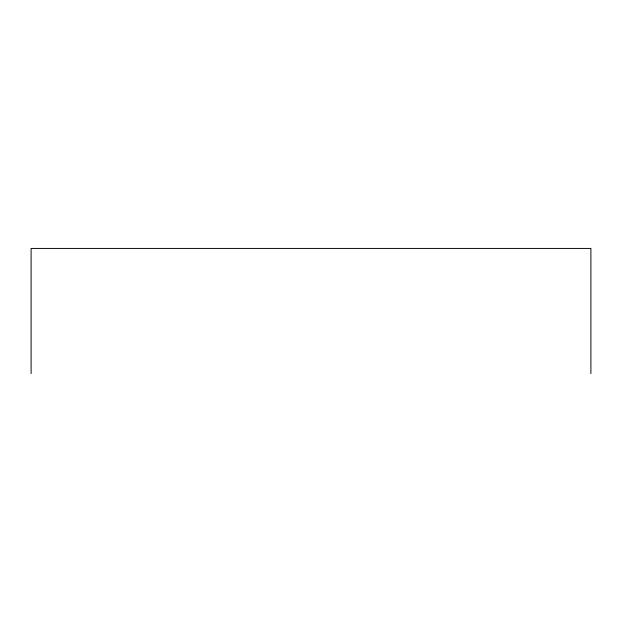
<?xml version="1.0" encoding="UTF-8"?>
<svg xmlns="http://www.w3.org/2000/svg" width="622" height="622" viewBox="0 0 622 622"><rect width="100%" height="100%" fill="white"/><g stroke="black" fill="none" stroke-linecap="round" stroke-linejoin="round"><path stroke-width="0.93" d="M590.9 373.573L590.9 248.427L31.1 248.427L31.1 373.573"/></g></svg>
